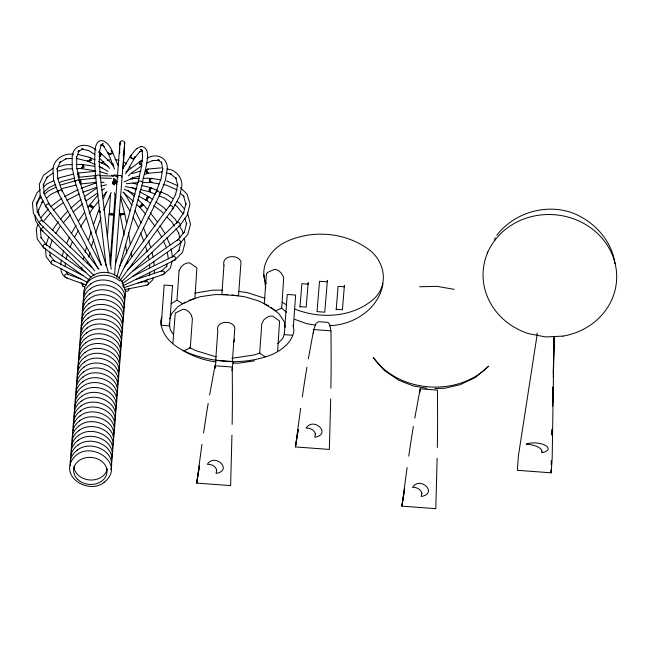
<?xml version="1.0" encoding="UTF-8"?>
<svg xmlns="http://www.w3.org/2000/svg" width="649" height="649" viewBox="0 0 649 649"><rect width="100%" height="100%" fill="white"/><g stroke="black" fill="none" stroke-linecap="round" stroke-linejoin="round"><path stroke-width="0.97" d="M551.966 434.465L552.072 429.419M552.615 404.197L552.98 387.047M553.281 372.924L553.889 344.676M553.93 342.656L554.035 337.61L552.185 458.267L551.147 472.796L517.367 470.306L518.405 455.776L537.048 335.265M231.944 435.171L230.622 485.606L196.704 483.107L199.454 465.852L196.704 483.107L201.928 444.476M330.682 398.989L329.351 449.424L295.433 446.926L298.191 429.67L296.504 440.217M437.134 458.21L435.804 508.654L401.885 506.147L404.643 488.9L401.885 506.147L407.118 467.523M551.975 435.455L552.104 429.395M552.624 406.177L553.045 386.999M553.264 376.907L554.165 336.531M113.753 184.73L114.605 182.977L117.193 181.866M119.911 145.344L120.43 141.506L121.915 140.711L124.146 141.377L124.73 142.788L123.756 154.032M119.489 153.318L119.74 148.175M123.48 152.775L124.089 153.87L123.075 168.708M176.544 223.459L183.781 212.621L183.602 213.034L185.93 203.429L185.971 204.419L183.472 195.852L184.024 196.696L180.43 193.199M110.492 193.475L109.34 213.813L113.737 213.951L115.116 194.797M111.32 214.762L111.393 213.781M172.877 343.491L175.262 313.078L183.026 309.232L185.63 309.654L188.543 311.512L190.984 314.303L192.396 318.594L190.295 347.945L184.138 350.663M214.795 368.543L214.997 365.768L232.245 367.042L232.383 389.043A687.031 15.073 -86.4 0 1 232.147 424.405M215.687 360.276L217.788 330.925C215.192 320.614 232.675 319.681 234.841 327.704L232.358 361.509M277.61 351.45L279.589 320.995L272.515 316.063L269.838 316.095L266.65 317.499L263.802 319.9L261.766 323.932L259.665 353.291L265.295 356.869M286.404 305.298L284.303 334.657L292.634 335.265M293.397 326.366L295.62 295.076L287.28 294.459L286.501 303.959M313.459 333.286L313.727 329.587L316.071 323.372L318.521 321.693L327.972 322.383L329.733 324.378L330.974 330.86L331.112 352.861A687.031 15.073 -86.4 0 1 330.876 388.224M419.911 392.515L420.179 388.816L437.426 390.081L437.564 412.083A687.031 15.073 -86.4 0 1 437.329 447.453M107.328 236.974L108.975 214.592L113.591 214.9L109.981 264.427M105.365 263.121L105.584 260.233M110.557 265.603L120.041 142.439L120.292 143.421M114.565 274.989L124.73 142.788L124.348 143.721M107.848 152.239C107.677 155.079 113.096 153.967 112.228 151.42C108.05 140.014 96.166 134.505 94.973 151.022L94.624 161.958L95.606 176.325L106.087 265.587M299.952 307.123L301.882 283.678L308.097 284.14L308.202 282.68L306.19 307.099L299.976 306.644M317.069 311.098L319.527 281.26L327.291 281.828L327.396 280.376L324.768 312.201L317.004 311.625M336.174 309.8L338.105 286.355L344.319 286.809L344.424 285.357L342.412 309.776L336.198 309.313M487.302 253.443L487.423 251.942M494.887 240.065L495.082 237.81M537.039 334.746L537.185 333.002M614.952 263.616C611.772 239.911 592.918 220.003 570.585 212.247C544.162 203.737 513.692 213.318 496.785 235.279M40.327 229.851L40.376 229.373L41.114 237.364M150.373 189.305L150.17 187.577L141.523 185.379M124.162 235.027L120.243 215.006L124.786 214.138L126.531 222.826M124.786 214.162L120.243 215.022M77.783 174.2L78.205 173.048L95.995 171.239M168.44 258.44L168.383 258.902L167.288 252.461M214.843 368.551L216.222 360.252C234.987 363.294 254.578 361.379 272.312 354.468C282.242 349.689 292.164 342.348 293.973 330.73L293.08 325.1M231.977 370.741L233.113 361.566L231.871 361.444M108.132 152.888L114.492 169.121M78.18 176.69L78.196 175.149M80.168 183.351L79.916 180.779L78.854 179.935M300.665 408.294L295.433 446.926L296.195 442.131M214.997 365.768L209.611 395.038M420.179 388.816L414.792 418.086M81.482 270.081L81.952 267.299M87.282 263.64L87.615 261.661M308.34 358.856L313.727 329.587L330.974 330.86M154.649 270.552L154.186 272.888M62.085 191.277L57.704 178.126L57.785 178.532L57.266 168.31L57.007 169.243L60.341 161.869L59.57 162.607L66.523 158.51L65.525 158.778L71.998 158.429M149.124 275.898L149.854 272.256M153.237 277.618L152.62 279.97L147.339 285.114L125.054 289.535M116.771 277.172L142.683 182.645C142.261 176.447 155.208 146.471 140.549 146.552M84.832 286.963L83.818 291.279L84.062 293.932M124.681 297.81L125.492 294.354L125.095 289.933M124.283 302.694C129.622 284.668 103.467 273.448 90.511 284.157M123.691 308.445C130.019 290.135 103.378 278.04 90.122 289.04M123.708 311.601C127.967 293.867 102.42 283.516 89.724 293.924M122.904 318.213C129.232 299.911 102.591 287.815 89.335 298.816M122.718 322.237C128.048 304.211 101.901 292.991 88.937 303.7M122.32 327.12C127.65 309.094 101.504 297.875 88.548 308.583M121.728 332.872C128.056 314.562 101.414 302.466 88.159 313.467M121.736 336.028C126.003 318.294 100.457 307.942 87.761 318.351M120.941 342.64C127.269 324.338 100.627 312.242 87.372 323.243M120.746 346.663C126.084 328.637 99.93 317.418 86.974 328.126M120.357 351.547C125.687 333.521 99.54 322.302 86.585 333.01M119.757 357.299C126.093 338.989 99.451 326.893 86.187 337.894M119.773 360.455C124.04 342.721 98.494 332.369 85.798 342.777M119.181 366.206C124.511 348.18 98.364 336.961 85.4 347.669M118.58 371.95C124.908 353.648 98.275 341.552 85.011 352.553M118.394 375.974C123.724 357.948 97.577 346.728 84.621 357.437M117.793 381.726C124.121 363.416 97.488 351.32 84.224 362.32M117.81 384.881C122.069 367.147 96.523 356.796 83.835 367.204M117.209 390.633C122.539 372.607 96.393 361.388 83.437 372.096M116.617 396.377C122.945 378.075 96.303 365.979 83.048 376.98M116.422 400.401C121.761 382.375 95.606 371.155 82.65 381.863M115.83 406.152C122.158 387.842 95.517 375.747 82.261 386.747M115.644 410.176C120.974 392.142 94.827 380.931 81.863 391.631M115.246 415.06C120.576 397.034 94.43 385.814 81.474 396.523M114.654 420.803C120.982 402.502 94.34 390.406 81.076 401.406M114.459 424.827C119.789 406.801 93.643 395.582 80.687 406.29M113.867 430.579C120.195 412.269 93.553 400.173 80.298 411.174M113.672 434.603C119.002 416.569 92.856 405.357 79.9 416.058M113.283 439.487C118.613 421.461 92.466 410.241 79.511 420.95M112.683 445.23C119.01 426.928 92.377 414.833 79.113 425.833M112.699 448.394C116.966 430.66 91.42 420.309 78.724 430.717M111.896 455.006C118.232 436.696 91.59 424.6 78.326 435.601M111.912 458.162C116.179 440.428 90.633 430.076 77.937 440.484M111.32 463.913C116.65 445.887 90.503 434.668 77.539 445.376M110.719 469.657C117.047 451.355 90.414 439.259 77.15 450.26M93.643 224.319L98.299 211.347L100.214 211.939M167.093 264.062L166.42 266.877L166.963 265.985L160.871 271.704M172.188 260.776L170.338 268.118L163.54 274.405L124.056 287.645M83.267 259.868L83.972 257.053M85.141 252.372L86.544 246.758M88.767 257.045L89.919 252.429M61.249 260.087L60.852 264.914M62.239 256.201L63.724 250.36M66.149 259.227L67.35 254.497M180.974 242.32L178.702 251.074L179.148 250.165L172.082 257.288M119.44 152.888L119.814 152.093M115.709 263.478L138.132 181.679L141.255 167.791L142.618 157.082L142.131 150.284L142.374 151.266M150.268 189.849L149.181 191.739L140.655 189.573M382.959 283.621C379.073 308.835 353.364 325.287 329.116 325.66M119.4 153.521L119.765 152.807M124.089 153.87L123.716 154.584M148.905 197.604L148.84 196.777L146.504 200.273L150.552 203.34M79.527 181.282L76.712 167.077L76.639 156.904L76.558 157.366L79.121 150.479L78.026 151.655L83.088 148.881L81.425 149.059L88.71 150.536L88.256 150.341L94.811 154.47M88.515 240.203L91.12 231.766M91.306 246.888L93.586 239.497M95.581 233.032L101.025 217.464M116.074 174.686L115.246 175.863L113.259 175.4M138.415 182.296C137.304 179.797 143.778 181.128 142.358 183.132M46.29 244L48.772 236.634M49.567 247.95L52.253 239.976M161.828 317.272L160.611 320.89C162.42 347.231 194.132 356.885 216.028 360.244M169.835 318.862L171.62 313.589L178.086 306.498L185.452 302.174M284.457 333.635L282.972 338.032L277.796 343.702M99.8 207.672L98.672 210.446L100.465 211.404M100.149 176.325L99.289 161.844L99.621 151.063L99.524 151.501L101.13 144.905L100.871 145.352M37.853 224.814L36.279 229.032L37.244 239.002L43.653 247.804L89.018 279.808M103.467 198.691L106.12 192.437M103.751 210.252L111.182 192.51M121.696 281.674L179.757 225.69C181.168 224.189 178.71 221.471 176.99 222.372L127.707 269.887M66.636 243.562L69.443 237.104M69.946 247.439L72.315 241.98M40.068 195.811L36.393 203.843L36.466 202.861L37.342 212.264L37.18 211.809L43.183 222.015M36.498 204.873L39.07 199.332L41.512 197.118M131.56 155.719C127.099 156.798 135.13 161.398 134.432 157.269M141.036 146.301L136.152 149.051L130.717 155.63L130.627 156.904L132.315 158.348L134.416 158.21L140.087 151.412L139.275 152.004L142.407 150.341M134.732 157.902L134.83 156.628M145.692 214.202L139.997 207.526L143.324 204.613L147.777 209.838M119.335 266.942L156.158 191.715L161.074 178.718L162.761 168.675L162.777 169.146L161.39 161.974L161.877 162.915M118.962 278.137L160.246 193.783L165.341 180.268L167.199 169.567C168.416 157.504 156.368 152.466 146.877 158.372M123.375 167.929L130.352 156.239M125.614 173.721L134.408 158.437M151.079 181.955L150.463 182.564L142.691 182.588M177.072 240.633L184.527 231.904L184.292 232.326L186.669 223.167L186.604 224.148L185.038 218.494M122.109 283.743L179.943 243.399C181.647 242.036 179.505 238.816 177.599 239.927L133.077 270.982M113.064 184.235L114.029 183.123L116.236 182.231M115.311 182.799L115.027 181.412L113.648 180.235M71.285 233.656L76.087 225.244M74.392 237.461L78.407 230.436M80.411 226.923L86.301 217.804M85.019 286.396C91.063 273.48 109.949 271.874 119.895 281.09M90.844 283.856C85.871 287.377 82.439 293.518 83.745 299.7M90.446 288.74C85.133 292.415 81.904 299.027 83.437 305.476M90.057 293.632C85.084 297.145 81.652 303.286 82.958 309.476M89.667 298.516C84.346 302.191 81.117 308.794 82.65 315.244M89.27 303.399C84.621 306.766 81.084 312.445 82.09 318.359M88.881 308.283C83.908 311.804 80.476 317.945 81.782 324.127M88.483 313.167C83.169 316.842 79.941 323.453 81.466 329.903M88.094 318.059C83.437 321.425 79.9 327.096 80.914 333.018M87.696 322.942C82.731 326.463 79.3 332.596 80.606 338.786M87.307 327.826C82.658 331.193 79.121 336.872 80.127 342.786M86.909 332.71C81.944 336.231 78.513 342.372 79.819 348.554M86.52 337.594C81.206 341.269 77.977 347.88 79.502 354.33M86.122 342.485C81.157 345.998 77.726 352.139 79.032 358.329M85.733 347.369C80.419 351.044 77.19 357.648 78.716 364.097M85.344 352.253C80.371 355.774 76.939 361.915 78.245 368.097M84.946 357.137C79.973 360.657 76.55 366.799 77.848 372.98M84.557 362.02C79.235 365.695 76.006 372.307 77.539 378.756M84.159 366.912C79.511 370.279 75.974 375.949 76.988 381.872M83.77 371.796C78.797 375.317 75.365 381.45 76.671 387.64M83.372 376.68C78.407 380.2 74.976 386.342 76.282 392.523M82.983 381.563C78.01 385.084 74.578 391.225 75.884 397.407M82.585 386.447C77.272 390.122 74.043 396.734 75.576 403.183M82.196 391.339C77.547 394.706 74.01 400.376 75.016 406.298M81.806 396.223C76.833 399.743 73.402 405.876 74.708 412.066M81.409 401.106C76.436 404.627 73.013 410.768 74.311 416.95M81.02 405.99C76.047 409.511 72.615 415.652 73.921 421.834M80.622 410.874C75.308 414.549 72.08 421.16 73.605 427.61M80.233 415.766C75.576 419.132 72.039 424.803 73.053 430.725M79.835 420.649C74.87 424.17 71.439 430.303 72.745 436.493M79.446 425.533C74.473 429.054 71.041 435.195 72.347 441.377M79.048 430.417C74.083 433.938 70.652 440.079 71.958 446.261M78.659 435.301C73.345 438.975 70.116 445.587 71.641 452.037M78.261 440.192C73.613 443.559 70.076 449.23 71.09 455.152M77.872 445.076C72.899 448.597 69.467 454.73 70.773 460.92M77.482 449.96C72.51 453.481 69.078 459.622 70.384 465.804M103.929 482.54C127.837 463.792 88.767 437.832 73.223 458.372C59.254 477.096 89.148 494.846 104.254 482.239M52.334 230.436L58.353 221.56M55.733 233.405L60.073 226.574M140.289 161.601C138.14 162.169 140.184 165.081 141.685 165.227M122.539 286.006L174.768 260.046C176.796 258.805 174.824 255.235 172.731 256.55L133.207 276.19M152.093 181.947C150.227 184.048 149.132 178.662 151.233 178.288L160.814 179.919M78.488 221.033L84.678 212.109M88.053 207.242L89.181 205.619L92.961 208.207L89.075 213.805M180.024 225.414L187.318 215.046L189.995 204.086L187.042 194.1L180.56 187.715M124.543 266.901L169.43 205.928C170.841 204.686 173.64 206.674 173.137 208.426L120.39 280.076M117.85 175.433L116.033 176.309L114.54 175.327M163.97 274.089L164.384 271.663L162.136 270.755L135.576 279.63M99.192 200.63L93.57 207.469L89.903 204.873L98.056 194.822M91.071 206.917L91.72 206.131M102.315 196.825L106.915 191.625M148.67 173.032L144.354 174.524M82.196 165.097L82.975 164.57L94.705 166.347M40.684 217.886L48.326 209.01M44.148 220.449L50.744 212.783M180.26 243.099L187.796 234.427L190.522 224.351L187.399 212.629M117.047 181.249L116.098 182.88L116.69 184.738M60.357 219.313L67.715 211.071M63.213 222.802L70.376 214.778M142.829 205.36L143.324 204.613M233.34 342.323L234.265 341.309L234.459 339.005M147.818 284.797C151.395 278.786 139.348 282.818 138.091 283.053M137.126 204.857L139.324 206.917L142.512 203.851L138.075 199.697M142.512 203.859L139.324 206.917M115.53 182.166L114.475 183.667L114.581 185.03M109.048 213.602L110.249 213.367M147.777 279.192L144.954 282.023L145.976 281.512M175.141 259.73L182.531 252.291L185.07 242.58L184.178 238.183M130.717 155.63L131.471 155.119M121.631 177.136C123.18 174.759 115.49 174.824 117.931 177.08M142.066 206.098L142.472 205.717M83.307 283.962L82.618 285.747L84.751 287.426M125.938 172.042L139.592 161.877M128.372 175.911L132.088 172.553L142.017 165.576M40.238 189.824L37.082 192.664L32.45 202.967L33.415 213.375L39.646 223.499L94.137 275.565M43.061 187.293L46.59 184.146L53.762 180.673M43.605 192.364L48.756 187.764L55.668 184.421M44.343 194.595L48.578 190.806L55.749 187.334M43.386 201.003L41.909 202.326L42.469 201.588L38.38 210.511L38.453 209.53L38.981 215.168M46.33 198.375L50.744 194.424L58.515 190.668M70.741 208.264L81.109 199.235M73.004 212.174L82.496 203.908M141.628 206.487L140.038 207.583M120.325 196.144L124.535 213.107L120.016 214.121L119.092 210.381M112.602 183.594L115.725 182.442M147.193 200.168L146.56 200.427M161.212 271.282L162.136 270.755M50.646 206.674L62.012 198.172M53.275 210.138L63.545 202.456M101.163 145.222L103.223 143.713L102.136 144.175M135.033 210.592L141.166 222.98M53.04 173.096L46.436 177.777L47.101 177.023L43.248 185.119L43.418 184.146L44.197 193.978L44.075 193.548L49.575 204.881M139.673 164.522L141.222 163.434M84.338 196.736L96.815 188.096M85.709 200.16L86.22 200.809L97.78 192.802M78.261 177.08C79.543 177.372 79.178 173.672 78.205 173.048M96.003 178.102L80.192 179.708L79.786 181.947M80.095 183.424C81.393 184.965 81.32 180.162 80.192 179.708M142.391 160.384C139.43 160.344 139.275 163.889 141.669 164.732M115.181 182.783L116.041 182.069L115.952 180.527L114.832 179.002L113.348 178.394M99.2 155.938C101.422 155.07 101.106 152.061 98.575 151.728M171.052 303.74L177.096 300.195M150.527 191.804L149.854 191.82L149.651 190.717L151.047 187.861L157.796 190.636M101.958 190.043L104.57 188.624M136.501 148.702L136.963 148.459M64.527 196.671L78.18 189.532M66.871 200.354L79.154 193.937M57.355 178.937L60.341 177.502L73.345 174.127M59.116 182.75L61.712 181.501L74.822 178.142M60.235 185.168L75.333 180.795M61.103 189.419L63.691 188.161L75.852 185.062M116.041 181.793L117.128 181.404M120.43 213.789L120.016 214.121M174.768 260.046L173.851 260.322M179.757 225.69L178.97 225.893M53.275 168.099L43.54 175.189L39.313 184.202L40.23 195.43L46.038 207.055L94.746 270.917M146.577 163.248L152.693 160.514L152.207 160.636L159.476 160.238L157.861 159.816L161.569 162.712M124.105 181.915L133.848 177.558L139.576 175.903M161.277 167.856L147.558 169.097C145.749 169.973 147.039 173.299 148.897 173.202L161.812 172.001L161.358 172.009M122.815 155.062L123.318 154.86M99.094 156.531C100.684 156.441 102.518 153.278 100.051 153.221M81.044 188.356L96.474 182.75M82.707 192.364L96.871 187.22M112.391 182.872L115.709 182.556M194.659 293.129L212.953 290.135L222.599 290.168M188.867 300.422L200.411 296.674L214.746 294.597L227.913 294.646M259.949 353.072L254.181 354.946L231.871 358.321M113.664 214.933L108.975 214.592M132.096 173.575L140.809 171.052M145.473 171.944L147.396 171.393M43.442 227.069L41.544 228.756L41.893 230.517L90.998 277.342M150.868 178.929C149.108 176.885 148.726 182.182 150.463 182.564M58.126 166.817L65.882 164.765L72.136 164.611M57.071 171.368L66.011 168.943L72.672 168.797M90.081 157.845L95.119 159.759M140.598 161.187L142.009 161.277M100.692 186.093L106.485 184.77M100.108 175.66L113.072 176.066L113.826 175.757L114.127 174.419M115.06 182.734L115.603 181.444L113.632 179.246M89.116 157.407C91.882 157.099 90.122 161.885 87.98 161.252L76.233 158.397M81.498 167.604C82.131 170.768 84.824 165.446 82.975 164.57M254.473 360.844L238.751 363.156L232.942 363.14M98.859 152.669L100.254 152.791M130.465 178.775L139.332 178.329M126.279 183.724L137.839 182.604M163.045 274.616L161.999 274.624M150.17 187.577L149.083 189.459L149.181 191.739M146.796 285.309L145.66 285.3M81.612 164.44L82.423 164.757L82.739 166.103L81.839 168.407L76.477 168.724M78.586 177.307L96.117 175.53M79.365 181.947L80.379 181.842M80.565 183.975L96.157 182.393M216.222 360.252L233.113 361.566M159.216 194.189C162.721 193.467 156.222 189.362 156.125 192.355M172.123 208.848L173.137 208.426L179.546 196.517L181.907 185.711C182.337 177.201 175.287 169.381 166.858 169M112.464 182.15L115.879 182.84M73.499 154.284C64.219 152.864 54.037 158.867 52.95 168.732L53.575 179.765L58.069 192.477L97.885 268.378M46.793 207.372L47.272 207.356M419.611 286.785L437.004 286.347L454.13 289.332M434.911 388.491L444.954 388.24L460.173 384.695L475.676 377.288L488.729 366.085C457.837 397.277 399.094 393.18 373.232 357.558L384.411 370.547L398.608 380.152L413.08 385.887L426.912 388.297M76.047 164.53L81.912 164.408M43.175 230.866L41.893 230.517M147.558 169.097L148.337 169.235M143.267 178.313L150.162 178.288M67.204 277.926C63.488 277.277 60.746 272.442 60.982 268.743M148.175 173.413C145.928 173.705 144.962 168.067 147.696 169.803M99.897 177.964L111.425 178.329M101.098 182.288L104.091 182.385M89.87 204.784L90.503 205.06M147.948 196.258L145.757 199.997L147.948 196.258L139.462 191.666M125.2 186.604L136.866 188.608M88.175 160.733C89.01 163.28 92.612 159.037 90.787 157.788M113.072 176.066L111.587 175.465M238.889 291.442L247.472 292.683L265.027 298.321M231.936 294.938L244.949 296.828L258.756 300.974L268.629 305.922M215.622 361.858C204.021 360.373 192.858 356.236 182.734 350.452M82.52 166.655L84.459 166.947M82.066 168.748L95.557 170.792M315.69 325.141L306.693 323.673L294.776 319.365M151.298 182.556L159.248 183.91M163.224 184.592L166.209 185.103L177.234 189.954M112.812 181.485L115.563 182.726M166.282 173.023L171.206 174.037L170.257 173.624L176.39 178.686L175.595 177.331L177.68 185.127L177.688 184.649L175.555 194.684L175.692 194.294L169.348 206.65M142.042 150.057L140.444 149.302L142.707 151.696M77.766 154.438L89.903 157.382M166.558 180.901L177.883 185.736M132.875 183.18L137.677 184.397M151.233 178.288L152.053 178.929M80.663 278.908L67.439 274.138C65.614 273.172 63.578 275.606 65.135 277.115M40.709 224.213L39.914 223.848M113.072 213.635L113.737 213.951M117.672 177.088L116.139 176.139M83.121 275.728L53.721 260.565C51.312 259.397 49.835 263.38 52.269 264.257L87.104 282.218M52.269 264.257L52.78 264.411M99.597 167.085L102.469 167.945M99.378 171.506L107.758 174.005M44.53 248.21L43.653 247.804M111.401 151.379L112.52 152.077L118.159 165.576M216.377 356.926L195.828 350.647L189.549 347.499M111.076 150.633L112.228 151.42M100.181 212.101L98.299 211.371M294.581 308.916C320.2 319.405 352.667 317.669 374.019 298.791C389.359 284.449 384.541 260.866 368.502 249.248C344.311 231.669 310.165 229.284 283.629 242.986C269.7 250.514 258.781 267.915 266.171 283.475M66.076 277.764L85.976 284.943M124.324 189.24L135.162 194.262M125.419 291.052C127.001 292.066 129.816 290.476 128.802 288.537M160.587 191.828L167.109 194.603L173.105 198.699M150.041 191.958L155.476 194.278M159.102 195.82L165.179 198.351L171.466 202.666M98.583 161.333L108.05 166.249M89.732 159.678L91.566 160.514M88.67 161.569L95.046 164.465M98.689 166.12L108.083 171.425M113.405 180.941L115.441 182.783M67.439 274.138L68.38 274.787L66.101 271.582M131.828 187.529L136.071 189.824M146.852 198.123L147.769 198.626M138.699 196.176L145.757 199.997M75.771 182.531L75.235 182.093L72.266 167.977L72.128 157.131C73.167 143.591 87.323 142.293 96.044 150.138M58.597 192.948C56.65 191.406 60.892 188.794 62.093 190.546L101.382 265.449M53.721 260.565L54.573 261.231L49.795 255.154L50.2 256.112L49.924 252.283M282.315 302.304L286.566 304.933M87.98 161.252L87.453 160.757M99.021 269.432L49.251 204.184C47.742 203.145 45.292 205.003 45.819 206.739M85.668 272.499L46.176 244.641C44.505 243.197 42.112 245.728 43.329 247.431M91.728 267.485L42.729 220.757C41.138 219.5 38.77 221.788 39.646 223.499M90.901 205.311L92.32 206.317M177.193 201.498L179.643 203.178L184.413 208.994M174.613 204.824L176.974 206.439L183.196 214.024M101.163 144.443L104.148 146.56L103.426 145.855L107.929 153.075M151.274 187.853L151.663 188.632M148.978 196.817L152.864 199.649M155.971 201.912L163.735 207.583L166.566 210.454M153.74 205.668L160.92 210.909L163.678 213.708M127.585 190.189L134.375 196.241M122.929 192.161L133.459 201.417M281.187 307.869L286.55 312.266M271.144 307.415L279.143 313.962L284.335 321.904L285.203 327.38M92.75 206.658L93.57 207.469M92.961 208.207L89.181 205.619M140.922 205.384L141.677 206.098M101.155 153.618L110.865 162.745L113.924 166.428M99.321 154.924L100.7 156.222M99.557 158.169L109.705 168.391M117.899 177.769L116.925 176.13M169.397 213.334L175.068 219.094L177.331 222.672M167.126 217.212L171.75 221.836L174.419 226.103M123.529 152.028L124.129 153.237M46.176 244.641L46.72 245.468M150.325 212.823L157.739 222.291M148.11 217.034L155.054 226.323M108.18 153.651C109.34 155.216 112.958 154.154 112.52 152.077M51.425 263.599L46.144 256.777L45.43 248.234M84.662 198.797L86.212 200.801M46.501 245.014L40.903 237.396L41.122 237.858M124.129 192.802L131.909 205.409M77.515 173.38L77.929 174.11M159.93 225.649L164.862 233.202M157.188 229.592L161.731 237.153M173.364 334.486L170.249 329.716L169.235 323.332M41.625 230.168L35.565 220.49L34.932 215.087M179.384 225.966L182.466 230.914L183.042 233.283M176.017 228.667L178.678 232.942L178.564 232.529L179.87 238.134M121.274 196.582L129.922 210.933M133.077 216.961L138.691 228.302M166.801 237.631L169.908 244.722M163.353 240.852L166.509 247.861M123.213 285.146L124.997 289.34M81.239 282.502L82.821 286.241M143.356 227.41L146.844 236.431M148.597 240.949L150.665 247.537M140.582 232.95L143.867 241.428M108.553 272.937L79.584 180.649C78.407 179.4 75.26 180.3 75.235 182.093L101.212 264.833M114.459 192.688L115.838 197.288M151.939 252.396L153.221 257.255M145.579 246.158L147.088 251.901M148.094 255.73L149.043 259.211M265.709 288.091L263.827 274.827M122.272 213.61L122.515 214.584M95.663 176.601C95.809 174.808 99.581 174.419 100.254 176.041L111.198 269.238M171.093 248.786L172.391 256.436M128.47 232.48L130.23 244.113M125.606 244.584L126.742 253.159M153.813 261.571L154.186 265.563M149.497 264.07L149.854 267.956M131.293 251.844L131.739 256.647M132.364 263.364L132.542 265.287M127.447 260.728L127.715 263.575M65.184 263.015L65.314 266.747M95.719 183.586A18.805 15.235 4.6 0 1 95.216 182.028M94.859 178.053A18.805 15.235 4.6 0 1 95.427 175.108M111.733 164.205A18.805 15.235 4.6 0 1 113.705 164.189M86.26 285.227A18.805 15.235 4.6 0 1 105.357 272.361A18.805 15.235 4.6 0 1 123.643 286.988M132.623 177.226A18.805 15.235 4.6 0 1 132.169 179.181M101.471 163.126A18.805 15.235 4.6 0 1 103.824 161.747M107.328 160.408A18.805 15.235 4.6 0 1 110.16 159.816M115.051 159.654A18.805 15.235 4.6 0 1 118.929 160.279M124.283 162.388A18.805 15.235 4.6 0 1 126.612 163.913M129.224 166.363A18.805 15.235 4.6 0 1 130.757 168.456M107.255 468.578A16.72 13.54 4.6 0 1 89.732 479.976A16.72 13.54 4.6 0 1 73.986 466.12M408.756 456.117A686.488 21.644 -85.1 0 1 413.364 426.442M203.575 433.078A686.488 21.644 -85.1 0 1 208.183 403.394M302.304 396.896A686.488 21.644 -85.1 0 1 306.912 367.212M216.661 470.144L216.068 473.437C233.429 470.452 214.981 452.426 207.331 464.303C211.201 464.035 215.784 466.031 216.661 470.144M315.39 433.962L314.797 437.256C332.158 434.27 313.718 416.244 306.06 428.121C309.938 427.853 314.514 429.849 315.39 433.962M421.842 493.183L421.25 496.485C438.61 493.491 420.171 475.466 412.513 487.342C416.39 487.075 420.966 489.078 421.842 493.183M551.212 469.771L551.147 472.796L551.212 469.771M551.407 460.693L551.317 464.725L551.415 460.685M172.512 285.674L169.527 325.871L161.195 325.254L164.173 285.057L172.512 285.674M179.075 270.82L176.974 300.171L182.604 303.756L194.919 298.329L196.898 267.883L189.824 262.95L187.147 262.975L183.959 264.378L181.112 266.78L179.075 270.82M223.954 265.206L221.853 294.565L238.524 295.79L241.006 261.985C238.848 253.962 221.358 254.895 223.954 265.206M266.398 274.316L264.289 303.675L275.549 310.839L281.707 308.121L283.702 277.464L281.285 273.01L278.51 270.601L275.655 269.424L274.438 269.416L267.315 272.507L266.398 274.316M542.012 451.315L541.664 452.694L543.594 452.329A12.534 5.022 4.1 0 0 545.371 445.36A12.534 5.022 4.1 0 0 527.775 443.583L526.217 444.151L529.657 444.5A16.063 6.433 4.1 0 1 542.012 451.315M562.894 336.125L545.485 336.936L528.375 333.578A66.863 61.274 4.8 0 1 497.759 236.731A66.863 61.274 4.8 0 1 607.002 244.795A66.863 61.274 4.8 0 1 562.894 336.125M77.864 479.595A16.72 13.54 4.6 0 0 106.185 475.595A16.72 13.54 4.6 0 0 86.925 457.545A16.72 13.54 4.6 0 0 77.864 479.595"/></g></svg>
